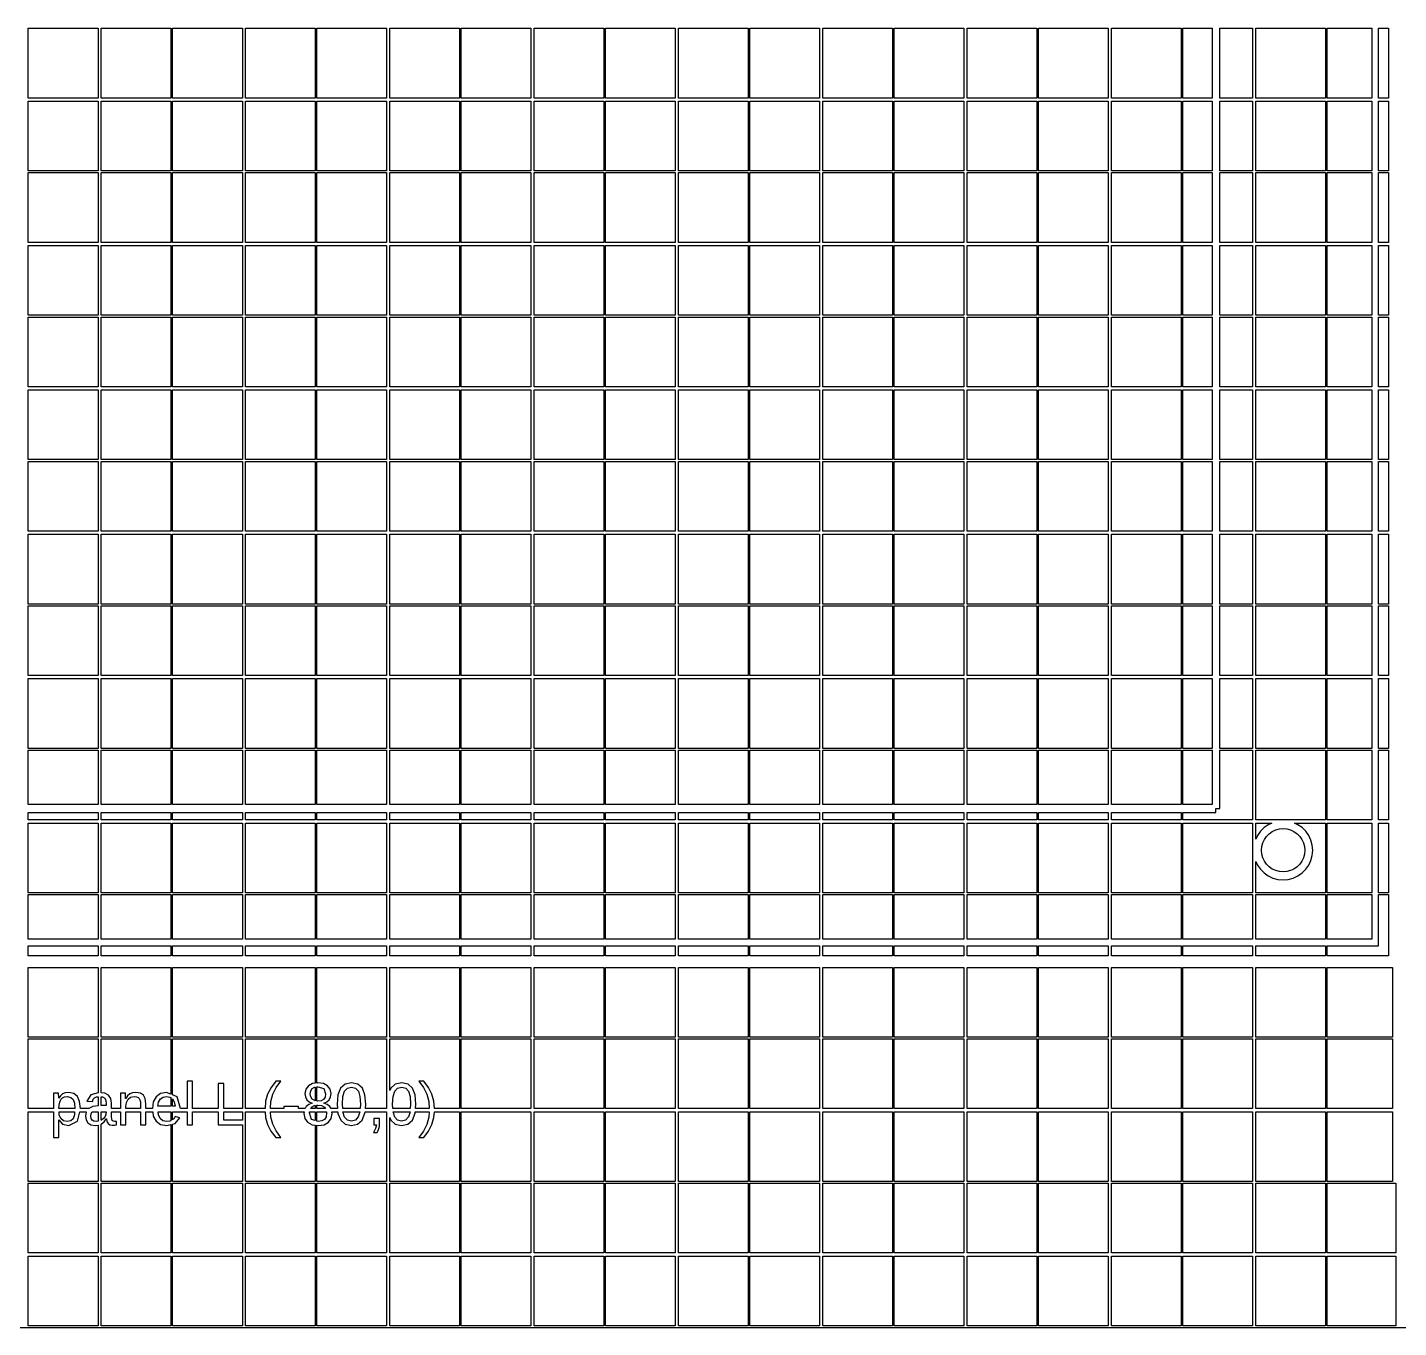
# Model space of a CAD drawing. Extents: x -185 to 185, y -185 to 185.
# Drawn here: x -95 to 0, y -185.1 to -95 of the extents above; entities that cross this region are included whole.
import ezdxf

# ---------------------------------------------------------------- set-up
doc = ezdxf.new("R2010")
doc.units = 0
doc.layers.get('0').update_dxf_attribs({"linetype": 'CONTINUOUS'})

msp = doc.modelspace()

# ---------------------------------------------------------------- linework, layer by layer
for points in [[(185, -185), (185.06, -185), (185.06, 185), (185, 185), (185, 185.06), (-185, 185.06), (-185, 185), (-185.06, 185), (-185.06, -185), (-185, -185), (-185, -185.06), (185, -185.06)], [(-94.94, -95.06), (-90.11, -95.06), (-90.11, -99.89), (-94.94, -99.89)], [(-89.89, -95.06), (-85.06, -95.06), (-85.06, -99.89), (-89.89, -99.89)], [(-84.94, -95.06), (-80.11, -95.06), (-80.11, -99.89), (-84.94, -99.89)], [(-79.89, -95.06), (-75.06, -95.06), (-75.06, -99.89), (-79.89, -99.89)], [(-74.94, -95.06), (-70.11, -95.06), (-70.11, -99.89), (-74.94, -99.89)], [(-69.89, -95.06), (-65.06, -95.06), (-65.06, -99.89), (-69.89, -99.89)], [(-64.94, -95.06), (-60.11, -95.06), (-60.11, -99.89), (-64.94, -99.89)], [(-59.89, -95.06), (-55.06, -95.06), (-55.06, -99.89), (-59.89, -99.89)], [(-54.94, -95.06), (-50.11, -95.06), (-50.11, -99.89), (-54.94, -99.89)], [(-49.89, -95.06), (-45.06, -95.06), (-45.06, -99.89), (-49.89, -99.89)], [(-44.94, -95.06), (-40.11, -95.06), (-40.11, -99.89), (-44.94, -99.89)], [(-39.89, -95.06), (-35.06, -95.06), (-35.06, -99.89), (-39.89, -99.89)], [(-34.94, -95.06), (-30.11, -95.06), (-30.11, -99.89), (-34.94, -99.89)], [(-29.89, -95.06), (-25.06, -95.06), (-25.06, -99.89), (-29.89, -99.89)], [(-24.94, -95.06), (-20.11, -95.06), (-20.11, -99.89), (-24.94, -99.89)], [(-19.89, -95.06), (-15.06, -95.06), (-15.06, -99.89), (-19.89, -99.89)], [(-14.94, -95.06), (-12.925, -95.06), (-12.925, -99.89), (-14.94, -99.89)], [(-12.375, -95.06), (-10.11, -95.06), (-10.11, -99.89), (-12.375, -99.89)], [(-9.89, -95.06), (-5.06, -95.06), (-5.06, -99.89), (-9.89, -99.89)], [(-4.94, -95.06), (-1.84766, -95.06), (-1.84766, -99.89), (-4.94, -99.89)], [(-1.39766, -95.06), (-0.7, -95.06), (-0.7, -99.89), (-1.39766, -99.89)], [(-94.94, -100.11), (-90.11, -100.11), (-90.11, -104.94), (-94.94, -104.94)], [(-89.89, -100.11), (-85.06, -100.11), (-85.06, -104.94), (-89.89, -104.94)], [(-84.94, -100.11), (-80.11, -100.11), (-80.11, -104.94), (-84.94, -104.94)], [(-79.89, -100.11), (-75.06, -100.11), (-75.06, -104.94), (-79.89, -104.94)], [(-74.94, -100.11), (-70.11, -100.11), (-70.11, -104.94), (-74.94, -104.94)], [(-69.89, -100.11), (-65.06, -100.11), (-65.06, -104.94), (-69.89, -104.94)], [(-64.94, -100.11), (-60.11, -100.11), (-60.11, -104.94), (-64.94, -104.94)], [(-59.89, -100.11), (-55.06, -100.11), (-55.06, -104.94), (-59.89, -104.94)], [(-54.94, -100.11), (-50.11, -100.11), (-50.11, -104.94), (-54.94, -104.94)], [(-49.89, -100.11), (-45.06, -100.11), (-45.06, -104.94), (-49.89, -104.94)], [(-44.94, -100.11), (-40.11, -100.11), (-40.11, -104.94), (-44.94, -104.94)], [(-39.89, -100.11), (-35.06, -100.11), (-35.06, -104.94), (-39.89, -104.94)], [(-34.94, -100.11), (-30.11, -100.11), (-30.11, -104.94), (-34.94, -104.94)], [(-29.89, -100.11), (-25.06, -100.11), (-25.06, -104.94), (-29.89, -104.94)], [(-24.94, -100.11), (-20.11, -100.11), (-20.11, -104.94), (-24.94, -104.94)], [(-19.89, -100.11), (-15.06, -100.11), (-15.06, -104.94), (-19.89, -104.94)], [(-14.94, -100.11), (-12.925, -100.11), (-12.925, -104.94), (-14.94, -104.94)], [(-12.375, -100.11), (-10.11, -100.11), (-10.11, -104.94), (-12.375, -104.94)], [(-9.89, -100.11), (-5.06, -100.11), (-5.06, -104.94), (-9.89, -104.94)], [(-4.94, -100.11), (-1.84766, -100.11), (-1.84766, -104.94), (-4.94, -104.94)], [(-1.39766, -100.11), (-0.7, -100.11), (-0.7, -104.94), (-1.39766, -104.94)], [(-94.94, -105.06), (-90.11, -105.06), (-90.11, -109.89), (-94.94, -109.89)], [(-89.89, -105.06), (-85.06, -105.06), (-85.06, -109.89), (-89.89, -109.89)], [(-84.94, -105.06), (-80.11, -105.06), (-80.11, -109.89), (-84.94, -109.89)], [(-79.89, -105.06), (-75.06, -105.06), (-75.06, -109.89), (-79.89, -109.89)], [(-74.94, -105.06), (-70.11, -105.06), (-70.11, -109.89), (-74.94, -109.89)], [(-69.89, -105.06), (-65.06, -105.06), (-65.06, -109.89), (-69.89, -109.89)], [(-64.94, -105.06), (-60.11, -105.06), (-60.11, -109.89), (-64.94, -109.89)], [(-59.89, -105.06), (-55.06, -105.06), (-55.06, -109.89), (-59.89, -109.89)], [(-54.94, -105.06), (-50.11, -105.06), (-50.11, -109.89), (-54.94, -109.89)], [(-49.89, -105.06), (-45.06, -105.06), (-45.06, -109.89), (-49.89, -109.89)], [(-44.94, -105.06), (-40.11, -105.06), (-40.11, -109.89), (-44.94, -109.89)], [(-39.89, -105.06), (-35.06, -105.06), (-35.06, -109.89), (-39.89, -109.89)], [(-34.94, -105.06), (-30.11, -105.06), (-30.11, -109.89), (-34.94, -109.89)], [(-29.89, -105.06), (-25.06, -105.06), (-25.06, -109.89), (-29.89, -109.89)], [(-24.94, -105.06), (-20.11, -105.06), (-20.11, -109.89), (-24.94, -109.89)], [(-19.89, -105.06), (-15.06, -105.06), (-15.06, -109.89), (-19.89, -109.89)], [(-14.94, -105.06), (-12.925, -105.06), (-12.925, -109.89), (-14.94, -109.89)], [(-12.375, -105.06), (-10.11, -105.06), (-10.11, -109.89), (-12.375, -109.89)], [(-9.89, -105.06), (-5.06, -105.06), (-5.06, -109.89), (-9.89, -109.89)], [(-4.94, -105.06), (-1.84766, -105.06), (-1.84766, -109.89), (-4.94, -109.89)], [(-1.39766, -105.06), (-0.7, -105.06), (-0.7, -109.89), (-1.39766, -109.89)], [(-94.94, -110.11), (-90.11, -110.11), (-90.11, -114.94), (-94.94, -114.94)], [(-89.89, -110.11), (-85.06, -110.11), (-85.06, -114.94), (-89.89, -114.94)], [(-84.94, -110.11), (-80.11, -110.11), (-80.11, -114.94), (-84.94, -114.94)], [(-79.89, -110.11), (-75.06, -110.11), (-75.06, -114.94), (-79.89, -114.94)], [(-74.94, -110.11), (-70.11, -110.11), (-70.11, -114.94), (-74.94, -114.94)], [(-69.89, -110.11), (-65.06, -110.11), (-65.06, -114.94), (-69.89, -114.94)], [(-64.94, -110.11), (-60.11, -110.11), (-60.11, -114.94), (-64.94, -114.94)], [(-59.89, -110.11), (-55.06, -110.11), (-55.06, -114.94), (-59.89, -114.94)], [(-54.94, -110.11), (-50.11, -110.11), (-50.11, -114.94), (-54.94, -114.94)], [(-49.89, -110.11), (-45.06, -110.11), (-45.06, -114.94), (-49.89, -114.94)], [(-44.94, -110.11), (-40.11, -110.11), (-40.11, -114.94), (-44.94, -114.94)], [(-39.89, -110.11), (-35.06, -110.11), (-35.06, -114.94), (-39.89, -114.94)], [(-34.94, -110.11), (-30.11, -110.11), (-30.11, -114.94), (-34.94, -114.94)], [(-29.89, -110.11), (-25.06, -110.11), (-25.06, -114.94), (-29.89, -114.94)], [(-24.94, -110.11), (-20.11, -110.11), (-20.11, -114.94), (-24.94, -114.94)], [(-19.89, -110.11), (-15.06, -110.11), (-15.06, -114.94), (-19.89, -114.94)], [(-14.94, -110.11), (-12.925, -110.11), (-12.925, -114.94), (-14.94, -114.94)], [(-12.375, -110.11), (-10.11, -110.11), (-10.11, -114.94), (-12.375, -114.94)], [(-9.89, -110.11), (-5.06, -110.11), (-5.06, -114.94), (-9.89, -114.94)], [(-4.94, -110.11), (-1.84766, -110.11), (-1.84766, -114.94), (-4.94, -114.94)], [(-1.39766, -110.11), (-0.7, -110.11), (-0.7, -114.94), (-1.39766, -114.94)], [(-94.94, -115.06), (-90.11, -115.06), (-90.11, -119.89), (-94.94, -119.89)], [(-89.89, -115.06), (-85.06, -115.06), (-85.06, -119.89), (-89.89, -119.89)], [(-84.94, -115.06), (-80.11, -115.06), (-80.11, -119.89), (-84.94, -119.89)], [(-79.89, -115.06), (-75.06, -115.06), (-75.06, -119.89), (-79.89, -119.89)], [(-74.94, -115.06), (-70.11, -115.06), (-70.11, -119.89), (-74.94, -119.89)], [(-69.89, -115.06), (-65.06, -115.06), (-65.06, -119.89), (-69.89, -119.89)], [(-64.94, -115.06), (-60.11, -115.06), (-60.11, -119.89), (-64.94, -119.89)], [(-59.89, -115.06), (-55.06, -115.06), (-55.06, -119.89), (-59.89, -119.89)], [(-54.94, -115.06), (-50.11, -115.06), (-50.11, -119.89), (-54.94, -119.89)], [(-49.89, -115.06), (-45.06, -115.06), (-45.06, -119.89), (-49.89, -119.89)], [(-44.94, -115.06), (-40.11, -115.06), (-40.11, -119.89), (-44.94, -119.89)], [(-39.89, -115.06), (-35.06, -115.06), (-35.06, -119.89), (-39.89, -119.89)], [(-34.94, -115.06), (-30.11, -115.06), (-30.11, -119.89), (-34.94, -119.89)], [(-29.89, -115.06), (-25.06, -115.06), (-25.06, -119.89), (-29.89, -119.89)], [(-24.94, -115.06), (-20.11, -115.06), (-20.11, -119.89), (-24.94, -119.89)], [(-19.89, -115.06), (-15.06, -115.06), (-15.06, -119.89), (-19.89, -119.89)], [(-14.94, -115.06), (-12.925, -115.06), (-12.925, -119.89), (-14.94, -119.89)], [(-12.375, -115.06), (-10.11, -115.06), (-10.11, -119.89), (-12.375, -119.89)], [(-9.89, -115.06), (-5.06, -115.06), (-5.06, -119.89), (-9.89, -119.89)], [(-4.94, -115.06), (-1.84766, -115.06), (-1.84766, -119.89), (-4.94, -119.89)], [(-1.39766, -115.06), (-0.7, -115.06), (-0.7, -119.89), (-1.39766, -119.89)], [(-94.94, -120.11), (-90.11, -120.11), (-90.11, -124.94), (-94.94, -124.94)], [(-89.89, -120.11), (-85.06, -120.11), (-85.06, -124.94), (-89.89, -124.94)], [(-84.94, -120.11), (-80.11, -120.11), (-80.11, -124.94), (-84.94, -124.94)], [(-79.89, -120.11), (-75.06, -120.11), (-75.06, -124.94), (-79.89, -124.94)], [(-74.94, -120.11), (-70.11, -120.11), (-70.11, -124.94), (-74.94, -124.94)], [(-69.89, -120.11), (-65.06, -120.11), (-65.06, -124.94), (-69.89, -124.94)], [(-64.94, -120.11), (-60.11, -120.11), (-60.11, -124.94), (-64.94, -124.94)], [(-59.89, -120.11), (-55.06, -120.11), (-55.06, -124.94), (-59.89, -124.94)], [(-54.94, -120.11), (-50.11, -120.11), (-50.11, -124.94), (-54.94, -124.94)], [(-49.89, -120.11), (-45.06, -120.11), (-45.06, -124.94), (-49.89, -124.94)], [(-44.94, -120.11), (-40.11, -120.11), (-40.11, -124.94), (-44.94, -124.94)], [(-39.89, -120.11), (-35.06, -120.11), (-35.06, -124.94), (-39.89, -124.94)], [(-34.94, -120.11), (-30.11, -120.11), (-30.11, -124.94), (-34.94, -124.94)], [(-29.89, -120.11), (-25.06, -120.11), (-25.06, -124.94), (-29.89, -124.94)], [(-24.94, -120.11), (-20.11, -120.11), (-20.11, -124.94), (-24.94, -124.94)], [(-19.89, -120.11), (-15.06, -120.11), (-15.06, -124.94), (-19.89, -124.94)], [(-14.94, -120.11), (-12.925, -120.11), (-12.925, -124.94), (-14.94, -124.94)], [(-12.375, -120.11), (-10.11, -120.11), (-10.11, -124.94), (-12.375, -124.94)], [(-9.89, -120.11), (-5.06, -120.11), (-5.06, -124.94), (-9.89, -124.94)], [(-4.94, -120.11), (-1.84766, -120.11), (-1.84766, -124.94), (-4.94, -124.94)], [(-1.39766, -120.11), (-0.7, -120.11), (-0.7, -124.94), (-1.39766, -124.94)], [(-94.94, -125.06), (-90.11, -125.06), (-90.11, -129.89), (-94.94, -129.89)], [(-89.89, -125.06), (-85.06, -125.06), (-85.06, -129.89), (-89.89, -129.89)], [(-84.94, -125.06), (-80.11, -125.06), (-80.11, -129.89), (-84.94, -129.89)], [(-79.89, -125.06), (-75.06, -125.06), (-75.06, -129.89), (-79.89, -129.89)], [(-74.94, -125.06), (-70.11, -125.06), (-70.11, -129.89), (-74.94, -129.89)], [(-69.89, -125.06), (-65.06, -125.06), (-65.06, -129.89), (-69.89, -129.89)], [(-64.94, -125.06), (-60.11, -125.06), (-60.11, -129.89), (-64.94, -129.89)], [(-59.89, -125.06), (-55.06, -125.06), (-55.06, -129.89), (-59.89, -129.89)], [(-54.94, -125.06), (-50.11, -125.06), (-50.11, -129.89), (-54.94, -129.89)], [(-49.89, -125.06), (-45.06, -125.06), (-45.06, -129.89), (-49.89, -129.89)], [(-44.94, -125.06), (-40.11, -125.06), (-40.11, -129.89), (-44.94, -129.89)], [(-39.89, -125.06), (-35.06, -125.06), (-35.06, -129.89), (-39.89, -129.89)], [(-34.94, -125.06), (-30.11, -125.06), (-30.11, -129.89), (-34.94, -129.89)], [(-29.89, -125.06), (-25.06, -125.06), (-25.06, -129.89), (-29.89, -129.89)], [(-24.94, -125.06), (-20.11, -125.06), (-20.11, -129.89), (-24.94, -129.89)], [(-19.89, -125.06), (-15.06, -125.06), (-15.06, -129.89), (-19.89, -129.89)], [(-14.94, -125.06), (-12.925, -125.06), (-12.925, -129.89), (-14.94, -129.89)], [(-12.375, -125.06), (-10.11, -125.06), (-10.11, -129.89), (-12.375, -129.89)], [(-9.89, -125.06), (-5.06, -125.06), (-5.06, -129.89), (-9.89, -129.89)], [(-4.94, -125.06), (-1.84766, -125.06), (-1.84766, -129.89), (-4.94, -129.89)], [(-1.39766, -125.06), (-0.7, -125.06), (-0.7, -129.89), (-1.39766, -129.89)], [(-94.94, -130.11), (-90.11, -130.11), (-90.11, -134.94), (-94.94, -134.94)], [(-89.89, -130.11), (-85.06, -130.11), (-85.06, -134.94), (-89.89, -134.94)], [(-84.94, -130.11), (-80.11, -130.11), (-80.11, -134.94), (-84.94, -134.94)], [(-79.89, -130.11), (-75.06, -130.11), (-75.06, -134.94), (-79.89, -134.94)], [(-74.94, -130.11), (-70.11, -130.11), (-70.11, -134.94), (-74.94, -134.94)], [(-69.89, -130.11), (-65.06, -130.11), (-65.06, -134.94), (-69.89, -134.94)], [(-64.94, -130.11), (-60.11, -130.11), (-60.11, -134.94), (-64.94, -134.94)], [(-59.89, -130.11), (-55.06, -130.11), (-55.06, -134.94), (-59.89, -134.94)], [(-54.94, -130.11), (-50.11, -130.11), (-50.11, -134.94), (-54.94, -134.94)], [(-49.89, -130.11), (-45.06, -130.11), (-45.06, -134.94), (-49.89, -134.94)], [(-44.94, -130.11), (-40.11, -130.11), (-40.11, -134.94), (-44.94, -134.94)], [(-39.89, -130.11), (-35.06, -130.11), (-35.06, -134.94), (-39.89, -134.94)], [(-34.94, -130.11), (-30.11, -130.11), (-30.11, -134.94), (-34.94, -134.94)], [(-29.89, -130.11), (-25.06, -130.11), (-25.06, -134.94), (-29.89, -134.94)], [(-24.94, -130.11), (-20.11, -130.11), (-20.11, -134.94), (-24.94, -134.94)], [(-19.89, -130.11), (-15.06, -130.11), (-15.06, -134.94), (-19.89, -134.94)], [(-14.94, -130.11), (-12.925, -130.11), (-12.925, -134.94), (-14.94, -134.94)], [(-12.375, -130.11), (-10.11, -130.11), (-10.11, -134.94), (-12.375, -134.94)], [(-9.89, -130.11), (-5.06, -130.11), (-5.06, -134.94), (-9.89, -134.94)], [(-4.94, -130.11), (-1.84766, -130.11), (-1.84766, -134.94), (-4.94, -134.94)], [(-1.39766, -130.11), (-0.7, -130.11), (-0.7, -134.94), (-1.39766, -134.94)], [(-94.94, -135.06), (-90.11, -135.06), (-90.11, -139.89), (-94.94, -139.89)], [(-89.89, -135.06), (-85.06, -135.06), (-85.06, -139.89), (-89.89, -139.89)], [(-84.94, -135.06), (-80.11, -135.06), (-80.11, -139.89), (-84.94, -139.89)], [(-79.89, -135.06), (-75.06, -135.06), (-75.06, -139.89), (-79.89, -139.89)], [(-74.94, -135.06), (-70.11, -135.06), (-70.11, -139.89), (-74.94, -139.89)], [(-69.89, -135.06), (-65.06, -135.06), (-65.06, -139.89), (-69.89, -139.89)], [(-64.94, -135.06), (-60.11, -135.06), (-60.11, -139.89), (-64.94, -139.89)], [(-59.89, -135.06), (-55.06, -135.06), (-55.06, -139.89), (-59.89, -139.89)], [(-54.94, -135.06), (-50.11, -135.06), (-50.11, -139.89), (-54.94, -139.89)], [(-49.89, -135.06), (-45.06, -135.06), (-45.06, -139.89), (-49.89, -139.89)], [(-44.94, -135.06), (-40.11, -135.06), (-40.11, -139.89), (-44.94, -139.89)], [(-39.89, -135.06), (-35.06, -135.06), (-35.06, -139.89), (-39.89, -139.89)], [(-34.94, -135.06), (-30.11, -135.06), (-30.11, -139.89), (-34.94, -139.89)], [(-29.89, -135.06), (-25.06, -135.06), (-25.06, -139.89), (-29.89, -139.89)], [(-24.94, -135.06), (-20.11, -135.06), (-20.11, -139.89), (-24.94, -139.89)], [(-19.89, -135.06), (-15.06, -135.06), (-15.06, -139.89), (-19.89, -139.89)], [(-14.94, -135.06), (-12.925, -135.06), (-12.925, -139.89), (-14.94, -139.89)], [(-12.375, -135.06), (-10.11, -135.06), (-10.11, -139.89), (-12.375, -139.89)], [(-9.89, -135.06), (-5.06, -135.06), (-5.06, -139.89), (-9.89, -139.89)], [(-4.94, -135.06), (-1.84766, -135.06), (-1.84766, -139.89), (-4.94, -139.89)], [(-1.39766, -135.06), (-0.7, -135.06), (-0.7, -139.89), (-1.39766, -139.89)], [(-94.94, -140.11), (-90.11, -140.11), (-90.11, -144.94), (-94.94, -144.94)], [(-89.89, -140.11), (-85.06, -140.11), (-85.06, -144.94), (-89.89, -144.94)], [(-84.94, -140.11), (-80.11, -140.11), (-80.11, -144.94), (-84.94, -144.94)], [(-79.89, -140.11), (-75.06, -140.11), (-75.06, -144.94), (-79.89, -144.94)], [(-74.94, -140.11), (-70.11, -140.11), (-70.11, -144.94), (-74.94, -144.94)], [(-69.89, -140.11), (-65.06, -140.11), (-65.06, -144.94), (-69.89, -144.94)], [(-64.94, -140.11), (-60.11, -140.11), (-60.11, -144.94), (-64.94, -144.94)], [(-59.89, -140.11), (-55.06, -140.11), (-55.06, -144.94), (-59.89, -144.94)], [(-54.94, -140.11), (-50.11, -140.11), (-50.11, -144.94), (-54.94, -144.94)], [(-49.89, -140.11), (-45.06, -140.11), (-45.06, -144.94), (-49.89, -144.94)], [(-44.94, -140.11), (-40.11, -140.11), (-40.11, -144.94), (-44.94, -144.94)], [(-39.89, -140.11), (-35.06, -140.11), (-35.06, -144.94), (-39.89, -144.94)], [(-34.94, -140.11), (-30.11, -140.11), (-30.11, -144.94), (-34.94, -144.94)], [(-29.89, -140.11), (-25.06, -140.11), (-25.06, -144.94), (-29.89, -144.94)], [(-24.94, -140.11), (-20.11, -140.11), (-20.11, -144.94), (-24.94, -144.94)], [(-19.89, -140.11), (-15.06, -140.11), (-15.06, -144.94), (-19.89, -144.94)], [(-14.94, -140.11), (-12.925, -140.11), (-12.925, -144.94), (-14.94, -144.94)], [(-12.375, -140.11), (-10.11, -140.11), (-10.11, -144.94), (-12.375, -144.94)], [(-9.89, -140.11), (-5.06, -140.11), (-5.06, -144.94), (-9.89, -144.94)], [(-4.94, -140.11), (-1.84766, -140.11), (-1.84766, -144.94), (-4.94, -144.94)], [(-1.39766, -140.11), (-0.7, -140.11), (-0.7, -144.94), (-1.39766, -144.94)], [(-94.94, -145.06), (-90.11, -145.06), (-90.11, -148.83), (-94.94, -148.83)], [(-89.89, -145.06), (-85.06, -145.06), (-85.06, -148.83), (-89.89, -148.83)], [(-84.94, -145.06), (-80.11, -145.06), (-80.11, -148.83), (-84.94, -148.83)], [(-79.89, -145.06), (-75.06, -145.06), (-75.06, -148.83), (-79.89, -148.83)], [(-74.94, -145.06), (-70.11, -145.06), (-70.11, -148.83), (-74.94, -148.83)], [(-69.89, -145.06), (-65.06, -145.06), (-65.06, -148.83), (-69.89, -148.83)], [(-64.94, -145.06), (-60.11, -145.06), (-60.11, -148.83), (-64.94, -148.83)], [(-59.89, -145.06), (-55.06, -145.06), (-55.06, -148.83), (-59.89, -148.83)], [(-54.94, -145.06), (-50.11, -145.06), (-50.11, -148.83), (-54.94, -148.83)], [(-49.89, -145.06), (-45.06, -145.06), (-45.06, -148.83), (-49.89, -148.83)], [(-44.94, -145.06), (-40.11, -145.06), (-40.11, -148.83), (-44.94, -148.83)], [(-39.89, -145.06), (-35.06, -145.06), (-35.06, -148.83), (-39.89, -148.83)], [(-34.94, -145.06), (-30.11, -145.06), (-30.11, -148.83), (-34.94, -148.83)], [(-29.89, -145.06), (-25.06, -145.06), (-25.06, -148.83), (-29.89, -148.83)], [(-24.94, -145.06), (-20.11, -145.06), (-20.11, -148.83), (-24.94, -148.83)], [(-19.89, -145.06), (-15.06, -145.06), (-15.06, -148.83), (-19.89, -148.83)], [(-14.94, -149.38), (-12.65, -149.38), (-12.65, -149.105), (-12.375, -149.105), (-12.375, -145.06), (-10.11, -145.06), (-10.11, -149.89), (-14.94, -149.89)], [(-14.94, -145.06), (-12.925, -145.06), (-12.925, -148.83), (-14.94, -148.83)], [(-9.89, -145.06), (-5.06, -145.06), (-5.06, -149.89), (-9.89, -149.89)], [(-4.94, -145.06), (-1.84766, -145.06), (-1.84766, -149.89), (-4.94, -149.89)], [(-1.39766, -145.06), (-0.7, -145.06), (-0.7, -149.89), (-1.39766, -149.89)], [(-94.94, -149.38), (-90.11, -149.38), (-90.11, -149.89), (-94.94, -149.89)], [(-89.89, -149.38), (-85.06, -149.38), (-85.06, -149.89), (-89.89, -149.89)], [(-84.94, -149.38), (-80.11, -149.38), (-80.11, -149.89), (-84.94, -149.89)], [(-79.89, -149.38), (-75.06, -149.38), (-75.06, -149.89), (-79.89, -149.89)], [(-74.94, -149.38), (-70.11, -149.38), (-70.11, -149.89), (-74.94, -149.89)], [(-69.89, -149.38), (-65.06, -149.38), (-65.06, -149.89), (-69.89, -149.89)], [(-64.94, -149.38), (-60.11, -149.38), (-60.11, -149.89), (-64.94, -149.89)], [(-59.89, -149.38), (-55.06, -149.38), (-55.06, -149.89), (-59.89, -149.89)], [(-54.94, -149.38), (-50.11, -149.38), (-50.11, -149.89), (-54.94, -149.89)], [(-49.89, -149.38), (-45.06, -149.38), (-45.06, -149.89), (-49.89, -149.89)], [(-44.94, -149.38), (-40.11, -149.38), (-40.11, -149.89), (-44.94, -149.89)], [(-39.89, -149.38), (-35.06, -149.38), (-35.06, -149.89), (-39.89, -149.89)], [(-34.94, -149.38), (-30.11, -149.38), (-30.11, -149.89), (-34.94, -149.89)], [(-29.89, -149.38), (-25.06, -149.38), (-25.06, -149.89), (-29.89, -149.89)], [(-24.94, -149.38), (-20.11, -149.38), (-20.11, -149.89), (-24.94, -149.89)], [(-19.89, -149.38), (-15.06, -149.38), (-15.06, -149.89), (-19.89, -149.89)], [(-94.94, -150.11), (-90.11, -150.11), (-90.11, -154.94), (-94.94, -154.94)], [(-89.89, -150.11), (-85.06, -150.11), (-85.06, -154.94), (-89.89, -154.94)], [(-84.94, -150.11), (-80.11, -150.11), (-80.11, -154.94), (-84.94, -154.94)], [(-79.89, -150.11), (-75.06, -150.11), (-75.06, -154.94), (-79.89, -154.94)], [(-74.94, -150.11), (-70.11, -150.11), (-70.11, -154.94), (-74.94, -154.94)], [(-69.89, -150.11), (-65.06, -150.11), (-65.06, -154.94), (-69.89, -154.94)], [(-64.94, -150.11), (-60.11, -150.11), (-60.11, -154.94), (-64.94, -154.94)], [(-59.89, -150.11), (-55.06, -150.11), (-55.06, -154.94), (-59.89, -154.94)], [(-54.94, -150.11), (-50.11, -150.11), (-50.11, -154.94), (-54.94, -154.94)], [(-49.89, -150.11), (-45.06, -150.11), (-45.06, -154.94), (-49.89, -154.94)], [(-44.94, -150.11), (-40.11, -150.11), (-40.11, -154.94), (-44.94, -154.94)], [(-39.89, -150.11), (-35.06, -150.11), (-35.06, -154.94), (-39.89, -154.94)], [(-34.94, -150.11), (-30.11, -150.11), (-30.11, -154.94), (-34.94, -154.94)], [(-29.89, -150.11), (-25.06, -150.11), (-25.06, -154.94), (-29.89, -154.94)], [(-24.94, -150.11), (-20.11, -150.11), (-20.11, -154.94), (-24.94, -154.94)], [(-19.89, -150.11), (-15.06, -150.11), (-15.06, -154.94), (-19.89, -154.94)], [(-14.94, -150.11), (-10.11, -150.11), (-10.11, -154.94), (-14.94, -154.94)], [(-9.89, -152.779), (-9.77535, -153.025), (-9.57039, -153.318), (-9.31771, -153.57), (-9.025, -153.775), (-8.70114, -153.926), (-8.35598, -154.019), (-8, -154.05), (-7.64402, -154.019), (-7.29886, -153.926), (-6.975, -153.775), (-6.68229, -153.57), (-6.42961, -153.318), (-6.22465, -153.025), (-6.07363, -152.701), (-5.98114, -152.356), (-5.95, -152), (-5.98114, -151.644), (-6.07363, -151.299), (-6.22465, -150.975), (-6.42961, -150.682), (-6.68229, -150.43), (-6.975, -150.225), (-7.22086, -150.11), (-5.06, -150.11), (-5.06, -154.94), (-9.89, -154.94)], [(-9.89, -150.11), (-8.77914, -150.11), (-9.025, -150.225), (-9.31771, -150.43), (-9.57039, -150.682), (-9.77535, -150.975), (-9.89, -151.221)], [(-8.26047, -153.477), (-8.51303, -153.41), (-8.75, -153.299), (-8.96418, -153.149), (-9.14907, -152.964), (-9.29904, -152.75), (-9.40954, -152.513), (-9.47721, -152.26), (-9.5, -152), (-9.47721, -151.74), (-9.40954, -151.487), (-9.29904, -151.25), (-9.14907, -151.036), (-8.96418, -150.851), (-8.75, -150.701), (-8.51303, -150.59), (-8.26047, -150.523), (-8, -150.5), (-7.73953, -150.523), (-7.48697, -150.59), (-7.25, -150.701), (-7.03582, -150.851), (-6.85093, -151.036), (-6.70096, -151.25), (-6.59046, -151.487), (-6.52279, -151.74), (-6.5, -152), (-6.52279, -152.26), (-6.59046, -152.513), (-6.70096, -152.75), (-6.85093, -152.964), (-7.03582, -153.149), (-7.25, -153.299), (-7.48697, -153.41), (-7.73953, -153.477), (-8, -153.5)], [(-4.94, -150.11), (-1.84766, -150.11), (-1.84766, -154.94), (-4.94, -154.94)], [(-1.39766, -150.11), (-0.7, -150.11), (-0.7, -154.94), (-1.39766, -154.94)], [(-94.94, -155.06), (-90.11, -155.06), (-90.11, -158.156), (-94.94, -158.156)], [(-89.89, -155.06), (-85.06, -155.06), (-85.06, -158.156), (-89.89, -158.156)], [(-84.94, -155.06), (-80.11, -155.06), (-80.11, -158.156), (-84.94, -158.156)], [(-79.89, -155.06), (-75.06, -155.06), (-75.06, -158.156), (-79.89, -158.156)], [(-74.94, -155.06), (-70.11, -155.06), (-70.11, -158.156), (-74.94, -158.156)], [(-69.89, -155.06), (-65.06, -155.06), (-65.06, -158.156), (-69.89, -158.156)], [(-64.94, -155.06), (-60.11, -155.06), (-60.11, -158.156), (-64.94, -158.156)], [(-59.89, -155.06), (-55.06, -155.06), (-55.06, -158.156), (-59.89, -158.156)], [(-54.94, -155.06), (-50.11, -155.06), (-50.11, -158.156), (-54.94, -158.156)], [(-49.89, -155.06), (-45.06, -155.06), (-45.06, -158.156), (-49.89, -158.156)], [(-44.94, -155.06), (-40.11, -155.06), (-40.11, -158.156), (-44.94, -158.156)], [(-39.89, -155.06), (-35.06, -155.06), (-35.06, -158.156), (-39.89, -158.156)], [(-34.94, -155.06), (-30.11, -155.06), (-30.11, -158.156), (-34.94, -158.156)], [(-29.89, -155.06), (-25.06, -155.06), (-25.06, -158.156), (-29.89, -158.156)], [(-24.94, -155.06), (-20.11, -155.06), (-20.11, -158.156), (-24.94, -158.156)], [(-19.89, -155.06), (-15.06, -155.06), (-15.06, -158.156), (-19.89, -158.156)], [(-14.94, -155.06), (-10.11, -155.06), (-10.11, -158.156), (-14.94, -158.156)], [(-9.89, -155.06), (-5.06, -155.06), (-5.06, -158.156), (-9.89, -158.156)], [(-4.94, -158.606), (-1.39766, -158.606), (-1.39766, -155.06), (-0.7, -155.06), (-0.7, -159.3), (-4.94, -159.3)], [(-4.94, -155.06), (-1.84766, -155.06), (-1.84766, -158.156), (-4.94, -158.156)], [(-94.94, -158.606), (-90.11, -158.606), (-90.11, -159.3), (-94.94, -159.3)], [(-89.89, -158.606), (-85.06, -158.606), (-85.06, -159.3), (-89.89, -159.3)], [(-84.94, -158.606), (-80.11, -158.606), (-80.11, -159.3), (-84.94, -159.3)], [(-79.89, -158.606), (-75.06, -158.606), (-75.06, -159.3), (-79.89, -159.3)], [(-74.94, -158.606), (-70.11, -158.606), (-70.11, -159.3), (-74.94, -159.3)], [(-69.89, -158.606), (-65.06, -158.606), (-65.06, -159.3), (-69.89, -159.3)], [(-64.94, -158.606), (-60.11, -158.606), (-60.11, -159.3), (-64.94, -159.3)], [(-59.89, -158.606), (-55.06, -158.606), (-55.06, -159.3), (-59.89, -159.3)], [(-54.94, -158.606), (-50.11, -158.606), (-50.11, -159.3), (-54.94, -159.3)], [(-49.89, -158.606), (-45.06, -158.606), (-45.06, -159.3), (-49.89, -159.3)], [(-44.94, -158.606), (-40.11, -158.606), (-40.11, -159.3), (-44.94, -159.3)], [(-39.89, -158.606), (-35.06, -158.606), (-35.06, -159.3), (-39.89, -159.3)], [(-34.94, -158.606), (-30.11, -158.606), (-30.11, -159.3), (-34.94, -159.3)], [(-29.89, -158.606), (-25.06, -158.606), (-25.06, -159.3), (-29.89, -159.3)], [(-24.94, -158.606), (-20.11, -158.606), (-20.11, -159.3), (-24.94, -159.3)], [(-19.89, -158.606), (-15.06, -158.606), (-15.06, -159.3), (-19.89, -159.3)], [(-14.94, -158.606), (-10.11, -158.606), (-10.11, -159.3), (-14.94, -159.3)], [(-9.89, -158.606), (-5.06, -158.606), (-5.06, -159.3), (-9.89, -159.3)], [(-94.94, -160.11), (-90.11, -160.11), (-90.11, -164.94), (-94.94, -164.94)], [(-89.89, -160.11), (-85.06, -160.11), (-85.06, -164.94), (-89.89, -164.94)], [(-84.94, -160.11), (-80.11, -160.11), (-80.11, -164.94), (-84.94, -164.94)], [(-79.89, -160.11), (-75.06, -160.11), (-75.06, -164.94), (-79.89, -164.94)], [(-74.94, -160.11), (-70.11, -160.11), (-70.11, -164.94), (-74.94, -164.94)], [(-69.89, -160.11), (-65.06, -160.11), (-65.06, -164.94), (-69.89, -164.94)], [(-64.94, -160.11), (-60.11, -160.11), (-60.11, -164.94), (-64.94, -164.94)], [(-59.89, -160.11), (-55.06, -160.11), (-55.06, -164.94), (-59.89, -164.94)], [(-54.94, -160.11), (-50.11, -160.11), (-50.11, -164.94), (-54.94, -164.94)], [(-49.89, -160.11), (-45.06, -160.11), (-45.06, -164.94), (-49.89, -164.94)], [(-44.94, -160.11), (-40.11, -160.11), (-40.11, -164.94), (-44.94, -164.94)], [(-39.89, -160.11), (-35.06, -160.11), (-35.06, -164.94), (-39.89, -164.94)], [(-34.94, -160.11), (-30.11, -160.11), (-30.11, -164.94), (-34.94, -164.94)], [(-29.89, -160.11), (-25.06, -160.11), (-25.06, -164.94), (-29.89, -164.94)], [(-24.94, -160.11), (-20.11, -160.11), (-20.11, -164.94), (-24.94, -164.94)], [(-19.89, -160.11), (-15.06, -160.11), (-15.06, -164.94), (-19.89, -164.94)], [(-14.94, -160.11), (-10.11, -160.11), (-10.11, -164.94), (-14.94, -164.94)], [(-9.89, -160.11), (-5.06, -160.11), (-5.06, -164.94), (-9.89, -164.94)], [(-4.94, -160.11), (-0.425, -160.11), (-0.425, -164.94), (-4.94, -164.94)], [(-94.94, -165.06), (-90.11, -165.06), (-90.11, -168.805), (-90.613, -168.927), (-90.8805, -169.372), (-90.4981, -169.407), (-90.4533, -169.249), (-90.3638, -169.14), (-90.2183, -169.078), (-90.11, -169.067), (-90.11, -169.696), (-90.4597, -169.741), (-90.7534, -169.881), (-90.7603, -169.89), (-91.3322, -169.89), (-91.3806, -169.403), (-91.5317, -169.053), (-91.7844, -168.848), (-92.1399, -168.78), (-92.377, -168.804), (-92.5631, -168.875), (-92.708, -168.997), (-92.8215, -169.173), (-92.8296, -169.173), (-92.8309, -169.118), (-92.8347, -169.031), (-92.8395, -168.94), (-92.8438, -168.877), (-92.8474, -168.838), (-92.8499, -168.819), (-93.2039, -168.819), (-93.1948, -168.986), (-93.1917, -169.269), (-93.1917, -169.89), (-94.94, -169.89)], [(-89.1635, -169.519), (-89.2159, -169.201), (-89.3731, -168.969), (-89.634, -168.826), (-89.89, -168.792), (-89.89, -165.06), (-85.06, -165.06), (-85.06, -168.898), (-85.359, -168.778), (-85.7783, -168.851), (-86.0883, -169.069), (-86.2798, -169.424), (-86.3416, -169.89), (-86.7913, -169.89), (-86.7913, -169.553), (-86.8333, -169.197), (-86.9592, -168.958), (-87.1755, -168.823), (-87.4891, -168.778), (-87.7152, -168.802), (-87.9011, -168.873), (-88.0569, -169.001), (-88.193, -169.195), (-88.1991, -169.195), (-88.2029, -169.06), (-88.2062, -168.977), (-88.209, -168.922), (-88.2113, -168.874), (-88.2133, -168.838), (-88.2154, -168.819), (-88.5612, -168.819), (-88.5521, -168.979), (-88.549, -169.289), (-88.549, -169.89), (-89.1635, -169.89)], [(-84.6312, -169.071), (-84.94, -168.947), (-84.94, -165.06), (-80.11, -165.06), (-80.11, -169.89), (-81.3896, -169.89), (-81.3896, -168.154), (-81.7782, -168.154), (-81.7782, -169.89), (-83.5564, -169.89), (-83.5564, -168.001), (-83.9226, -168.001), (-83.9226, -169.89), (-84.4046, -169.89)], [(-79.89, -165.06), (-75.06, -165.06), (-75.06, -168.137), (-75.2441, -168.162), (-75.5313, -168.314), (-75.7151, -168.549), (-75.7764, -168.845), (-75.7426, -169.076), (-75.6411, -169.275), (-75.4812, -169.426), (-75.2718, -169.513), (-75.2718, -169.521), (-75.4997, -169.599), (-75.6828, -169.753), (-75.7603, -169.89), (-76.2098, -169.89), (-76.2098, -169.751), (-77.227, -169.751), (-77.227, -169.89), (-78.1688, -169.89), (-78.1286, -169.399), (-77.9951, -168.9), (-77.7664, -168.438), (-77.4366, -168.001), (-77.7906, -168.001), (-78.1235, -168.428), (-78.3572, -168.882), (-78.4953, -169.38), (-78.5373, -169.89), (-79.89, -169.89)], [(-74.0411, -169.75), (-74.2242, -169.597), (-74.4683, -169.517), (-74.4683, -169.509), (-74.2572, -169.428), (-74.096, -169.279), (-73.9938, -169.08), (-73.9597, -168.849), (-74.021, -168.545), (-74.2048, -168.31), (-74.4945, -168.161), (-74.8731, -168.111), (-74.94, -168.12), (-74.94, -165.06), (-70.11, -165.06), (-70.11, -169.89), (-71.5833, -169.89), (-71.5529, -169.586), (-71.6132, -168.945), (-71.794, -168.483), (-72.1014, -168.204), (-72.5416, -168.111), (-72.9924, -168.203), (-73.3035, -168.479), (-73.4843, -168.94), (-73.5445, -169.586), (-73.5149, -169.89), (-73.9653, -169.89)], [(-68.078, -169.586), (-68.1382, -168.945), (-68.319, -168.483), (-68.6265, -168.204), (-69.0667, -168.111), (-69.5175, -168.203), (-69.8285, -168.479), (-69.89, -168.636), (-69.89, -165.06), (-65.06, -165.06), (-65.06, -169.89), (-66.7899, -169.89), (-66.8318, -169.383), (-66.9691, -168.885), (-67.2025, -168.43), (-67.5367, -168.001), (-67.8906, -168.001), (-67.5608, -168.439), (-67.3322, -168.9), (-67.1987, -169.398), (-67.1585, -169.89), (-68.1084, -169.89)], [(-64.94, -165.06), (-60.11, -165.06), (-60.11, -169.89), (-64.94, -169.89)], [(-59.89, -165.06), (-55.06, -165.06), (-55.06, -169.89), (-59.89, -169.89)], [(-54.94, -165.06), (-50.11, -165.06), (-50.11, -169.89), (-54.94, -169.89)], [(-49.89, -165.06), (-45.06, -165.06), (-45.06, -169.89), (-49.89, -169.89)], [(-44.94, -165.06), (-40.11, -165.06), (-40.11, -169.89), (-44.94, -169.89)], [(-39.89, -165.06), (-35.06, -165.06), (-35.06, -169.89), (-39.89, -169.89)], [(-34.94, -165.06), (-30.11, -165.06), (-30.11, -169.89), (-34.94, -169.89)], [(-29.89, -165.06), (-25.06, -165.06), (-25.06, -169.89), (-29.89, -169.89)], [(-24.94, -165.06), (-20.11, -165.06), (-20.11, -169.89), (-24.94, -169.89)], [(-19.89, -165.06), (-15.06, -165.06), (-15.06, -169.89), (-19.89, -169.89)], [(-14.94, -165.06), (-10.11, -165.06), (-10.11, -169.89), (-14.94, -169.89)], [(-9.89, -165.06), (-5.06, -165.06), (-5.06, -169.89), (-9.89, -169.89)], [(-4.94, -165.06), (-0.425, -165.06), (-0.425, -169.89), (-4.94, -169.89)], [(-92.8095, -169.664), (-92.7615, -169.44), (-92.6826, -169.272), (-92.5743, -169.155), (-92.4276, -169.086), (-92.2335, -169.063), (-91.9996, -169.112), (-91.8389, -169.26), (-91.7458, -169.523), (-91.7169, -169.89), (-92.8224, -169.89)], [(-89.89, -169.073), (-89.7942, -169.086), (-89.6477, -169.173), (-89.5622, -169.327), (-89.5338, -169.557), (-89.5338, -169.677), (-89.89, -169.683)], [(-88.1828, -169.745), (-88.1447, -169.458), (-88.0302, -169.242), (-87.8497, -169.106), (-87.6132, -169.061), (-87.454, -169.074), (-87.3386, -169.114), (-87.2577, -169.184), (-87.2022, -169.287), (-87.1702, -169.431), (-87.1595, -169.625), (-87.1595, -169.89), (-88.1828, -169.89)], [(-85.907, -169.438), (-85.7872, -169.227), (-85.6038, -169.093), (-85.3651, -169.049), (-85.1225, -169.089), (-85.06, -169.131), (-85.06, -169.716), (-85.955, -169.716)], [(-75.0946, -169.342), (-75.2627, -169.245), (-75.3672, -169.087), (-75.4021, -168.87), (-75.3682, -168.658), (-75.2668, -168.506), (-75.1007, -168.414), (-75.06, -168.409), (-75.06, -169.347)], [(-74.94, -169.364), (-74.94, -168.393), (-74.8731, -168.384), (-74.4734, -168.505), (-74.3401, -168.87), (-74.3739, -169.099), (-74.4754, -169.255), (-74.6415, -169.345), (-74.869, -169.374)], [(-73.1743, -169.586), (-73.1374, -169.046), (-73.0268, -168.683), (-72.8317, -168.477), (-72.5416, -168.408), (-72.2586, -168.478), (-72.0686, -168.687), (-71.961, -169.051), (-71.9252, -169.586), (-71.9471, -169.89), (-73.1528, -169.89)], [(-69.6993, -169.586), (-69.6625, -169.046), (-69.5519, -168.683), (-69.3568, -168.477), (-69.0667, -168.408), (-68.7836, -168.478), (-68.5937, -168.687), (-68.4861, -169.051), (-68.4502, -169.586), (-68.4722, -169.89), (-69.6778, -169.89)], [(-84.94, -169.216), (-84.8265, -169.415), (-84.767, -169.716), (-84.94, -169.716)], [(-75.3085, -169.794), (-75.1213, -169.685), (-75.06, -169.676), (-75.06, -169.89), (-75.3735, -169.89)], [(-74.94, -169.659), (-74.8731, -169.649), (-74.6183, -169.683), (-74.4276, -169.784), (-74.3528, -169.89), (-74.94, -169.89)], [(-94.94, -170.11), (-93.1917, -170.11), (-93.1917, -171.885), (-92.8255, -171.885), (-92.8255, -171.024), (-92.8276, -170.773), (-92.8337, -170.678), (-92.8235, -170.678), (-92.5651, -170.965), (-92.1399, -171.061), (-91.5327, -170.773), (-91.3773, -170.11), (-90.9231, -170.11), (-90.9782, -170.406), (-90.9365, -170.678), (-90.8114, -170.886), (-90.6033, -171.017), (-90.313, -171.061), (-90.11, -171.039), (-90.11, -174.94), (-94.94, -174.94)], [(-92.5056, -170.739), (-92.6872, -170.585), (-92.791, -170.322), (-92.8105, -170.11), (-91.7297, -170.11), (-91.746, -170.322), (-91.8399, -170.59), (-92.0019, -170.74), (-92.2376, -170.79)], [(-90.388, -170.762), (-90.5052, -170.689), (-90.5777, -170.571), (-90.6018, -170.412), (-90.584, -170.263), (-90.5306, -170.145), (-90.496, -170.11), (-90.11, -170.11), (-90.11, -170.772), (-90.2295, -170.786)], [(-89.89, -170.967), (-89.8603, -170.956), (-89.6856, -170.814), (-89.5338, -170.599), (-89.5216, -170.599), (-89.4893, -170.797), (-89.4168, -170.934), (-89.2965, -171.014), (-89.1208, -171.041), (-88.9779, -171.032), (-88.838, -171.008), (-88.838, -170.78), (-88.9016, -170.791), (-88.958, -170.794), (-89.0587, -170.774), (-89.1208, -170.712), (-89.1529, -170.609), (-89.1635, -170.467), (-89.1635, -170.11), (-88.549, -170.11), (-88.549, -171.02), (-88.1828, -171.02), (-88.1828, -170.11), (-87.1595, -170.11), (-87.1595, -171.02), (-86.7913, -171.02), (-86.7913, -170.11), (-86.3176, -170.11), (-86.2798, -170.408), (-86.0883, -170.77), (-85.7747, -170.988), (-85.3447, -171.061), (-85.06, -170.996), (-85.06, -174.94), (-89.89, -174.94)], [(-89.89, -170.11), (-89.5338, -170.11), (-89.5338, -170.115), (-89.5564, -170.281), (-89.6243, -170.443), (-89.7314, -170.586), (-89.8715, -170.695), (-89.89, -170.702)], [(-85.6097, -170.735), (-85.8025, -170.581), (-85.92, -170.332), (-85.9459, -170.11), (-85.06, -170.11), (-85.06, -170.732), (-85.1303, -170.762), (-85.3447, -170.786)], [(-84.94, -170.969), (-84.7705, -170.931), (-84.4476, -170.54), (-84.769, -170.449), (-84.843, -170.582), (-84.94, -170.67), (-84.94, -170.11), (-83.9226, -170.11), (-83.9226, -171.02), (-83.5564, -171.02), (-83.5564, -170.11), (-81.7782, -170.11), (-81.7782, -171.02), (-80.11, -171.02), (-80.11, -174.94), (-84.94, -174.94)], [(-81.3896, -170.703), (-81.3896, -170.11), (-80.11, -170.11), (-80.11, -170.703)], [(-79.89, -170.11), (-78.5278, -170.11), (-78.4955, -170.501), (-78.3582, -170.999), (-78.1247, -171.454), (-77.7906, -171.883), (-77.4366, -171.883), (-77.769, -171.442), (-77.9971, -170.979), (-78.1291, -170.483), (-78.1594, -170.11), (-75.8257, -170.11), (-75.8435, -170.225), (-75.7787, -170.58), (-75.5842, -170.843), (-75.2747, -171.006), (-75.06, -171.035), (-75.06, -174.94), (-79.89, -174.94)], [(-75.3141, -170.638), (-75.4651, -170.194), (-75.4506, -170.11), (-75.06, -170.11), (-75.06, -170.721)], [(-74.94, -171.051), (-74.865, -171.061), (-74.4479, -171.005), (-74.1408, -170.839), (-73.9516, -170.574), (-73.8885, -170.221), (-73.9048, -170.11), (-73.4934, -170.11), (-73.4825, -170.222), (-73.2964, -170.684), (-72.9866, -170.967), (-72.5538, -171.061), (-72.1197, -170.966), (-71.8062, -170.682), (-71.6162, -170.219), (-71.6053, -170.11), (-70.11, -170.11), (-70.11, -174.94), (-74.94, -174.94)], [(-74.94, -170.76), (-74.94, -170.11), (-74.2818, -170.11), (-74.2689, -170.186), (-74.3055, -170.457), (-74.4154, -170.643), (-74.6, -170.75), (-74.8609, -170.786)], [(-72.8312, -170.691), (-73.0248, -170.479), (-73.1369, -170.114), (-73.1372, -170.11), (-71.9638, -170.11), (-72.0757, -170.473), (-72.2695, -170.69), (-72.5497, -170.762)], [(-70.6948, -171.418), (-70.6454, -171.276), (-70.6164, -171.114), (-70.6068, -170.916), (-70.6068, -170.575), (-71.0035, -170.575), (-71.0035, -171.02), (-70.8244, -171.02), (-70.8722, -171.282), (-71.0157, -171.553), (-70.7655, -171.553)], [(-69.89, -170.514), (-69.8214, -170.684), (-69.5117, -170.967), (-69.0789, -171.061), (-68.6448, -170.966), (-68.3313, -170.682), (-68.1413, -170.219), (-68.1304, -170.11), (-67.1679, -170.11), (-67.1985, -170.486), (-67.3312, -170.983), (-67.5596, -171.444), (-67.8906, -171.883), (-67.5367, -171.883), (-67.2038, -171.456), (-66.9701, -171.002), (-66.832, -170.504), (-66.7995, -170.11), (-65.06, -170.11), (-65.06, -174.94), (-69.89, -174.94)], [(-69.3563, -170.691), (-69.5498, -170.479), (-69.662, -170.114), (-69.6623, -170.11), (-68.4889, -170.11), (-68.6008, -170.473), (-68.7946, -170.69), (-69.0748, -170.762)], [(-64.94, -170.11), (-60.11, -170.11), (-60.11, -174.94), (-64.94, -174.94)], [(-59.89, -170.11), (-55.06, -170.11), (-55.06, -174.94), (-59.89, -174.94)], [(-54.94, -170.11), (-50.11, -170.11), (-50.11, -174.94), (-54.94, -174.94)], [(-49.89, -170.11), (-45.06, -170.11), (-45.06, -174.94), (-49.89, -174.94)], [(-44.94, -170.11), (-40.11, -170.11), (-40.11, -174.94), (-44.94, -174.94)], [(-39.89, -170.11), (-35.06, -170.11), (-35.06, -174.94), (-39.89, -174.94)], [(-34.94, -170.11), (-30.11, -170.11), (-30.11, -174.94), (-34.94, -174.94)], [(-29.89, -170.11), (-25.06, -170.11), (-25.06, -174.94), (-29.89, -174.94)], [(-24.94, -170.11), (-20.11, -170.11), (-20.11, -174.94), (-24.94, -174.94)], [(-19.89, -170.11), (-15.06, -170.11), (-15.06, -174.94), (-19.89, -174.94)], [(-14.94, -170.11), (-10.11, -170.11), (-10.11, -174.94), (-14.94, -174.94)], [(-9.89, -170.11), (-5.06, -170.11), (-5.06, -174.94), (-9.89, -174.94)], [(-4.94, -170.11), (-0.425, -170.11), (-0.425, -174.94), (-4.94, -174.94)], [(-94.94, -175.06), (-90.11, -175.06), (-90.11, -179.89), (-94.94, -179.89)], [(-89.89, -175.06), (-85.06, -175.06), (-85.06, -179.89), (-89.89, -179.89)], [(-84.94, -175.06), (-80.11, -175.06), (-80.11, -179.89), (-84.94, -179.89)], [(-79.89, -175.06), (-75.06, -175.06), (-75.06, -179.89), (-79.89, -179.89)], [(-74.94, -175.06), (-70.11, -175.06), (-70.11, -179.89), (-74.94, -179.89)], [(-69.89, -175.06), (-65.06, -175.06), (-65.06, -179.89), (-69.89, -179.89)], [(-64.94, -175.06), (-60.11, -175.06), (-60.11, -179.89), (-64.94, -179.89)], [(-59.89, -175.06), (-55.06, -175.06), (-55.06, -179.89), (-59.89, -179.89)], [(-54.94, -175.06), (-50.11, -175.06), (-50.11, -179.89), (-54.94, -179.89)], [(-49.89, -175.06), (-45.06, -175.06), (-45.06, -179.89), (-49.89, -179.89)], [(-44.94, -175.06), (-40.11, -175.06), (-40.11, -179.89), (-44.94, -179.89)], [(-39.89, -175.06), (-35.06, -175.06), (-35.06, -179.89), (-39.89, -179.89)], [(-34.94, -175.06), (-30.11, -175.06), (-30.11, -179.89), (-34.94, -179.89)], [(-29.89, -175.06), (-25.06, -175.06), (-25.06, -179.89), (-29.89, -179.89)], [(-24.94, -175.06), (-20.11, -175.06), (-20.11, -179.89), (-24.94, -179.89)], [(-19.89, -175.06), (-15.06, -175.06), (-15.06, -179.89), (-19.89, -179.89)], [(-14.94, -175.06), (-10.11, -175.06), (-10.11, -179.89), (-14.94, -179.89)], [(-9.89, -175.06), (-5.06, -175.06), (-5.06, -179.89), (-9.89, -179.89)], [(-4.94, -175.06), (-0.2, -175.06), (-0.2, -179.89), (-4.94, -179.89)], [(-94.94, -180.11), (-90.11, -180.11), (-90.11, -184.94), (-94.94, -184.94)], [(-89.89, -180.11), (-85.06, -180.11), (-85.06, -184.94), (-89.89, -184.94)], [(-84.94, -180.11), (-80.11, -180.11), (-80.11, -184.94), (-84.94, -184.94)], [(-79.89, -180.11), (-75.06, -180.11), (-75.06, -184.94), (-79.89, -184.94)], [(-74.94, -180.11), (-70.11, -180.11), (-70.11, -184.94), (-74.94, -184.94)], [(-69.89, -180.11), (-65.06, -180.11), (-65.06, -184.94), (-69.89, -184.94)], [(-64.94, -180.11), (-60.11, -180.11), (-60.11, -184.94), (-64.94, -184.94)], [(-59.89, -180.11), (-55.06, -180.11), (-55.06, -184.94), (-59.89, -184.94)], [(-54.94, -180.11), (-50.11, -180.11), (-50.11, -184.94), (-54.94, -184.94)], [(-49.89, -180.11), (-45.06, -180.11), (-45.06, -184.94), (-49.89, -184.94)], [(-44.94, -180.11), (-40.11, -180.11), (-40.11, -184.94), (-44.94, -184.94)], [(-39.89, -180.11), (-35.06, -180.11), (-35.06, -184.94), (-39.89, -184.94)], [(-34.94, -180.11), (-30.11, -180.11), (-30.11, -184.94), (-34.94, -184.94)], [(-29.89, -180.11), (-25.06, -180.11), (-25.06, -184.94), (-29.89, -184.94)], [(-24.94, -180.11), (-20.11, -180.11), (-20.11, -184.94), (-24.94, -184.94)], [(-19.89, -180.11), (-15.06, -180.11), (-15.06, -184.94), (-19.89, -184.94)], [(-14.94, -180.11), (-10.11, -180.11), (-10.11, -184.94), (-14.94, -184.94)], [(-9.89, -180.11), (-5.06, -180.11), (-5.06, -184.94), (-9.89, -184.94)], [(-4.94, -180.11), (-0.2, -180.11), (-0.2, -184.94), (-4.94, -184.94)]]:
    msp.add_lwpolyline(points, close=True)

doc.saveas('drawing.dxf')
